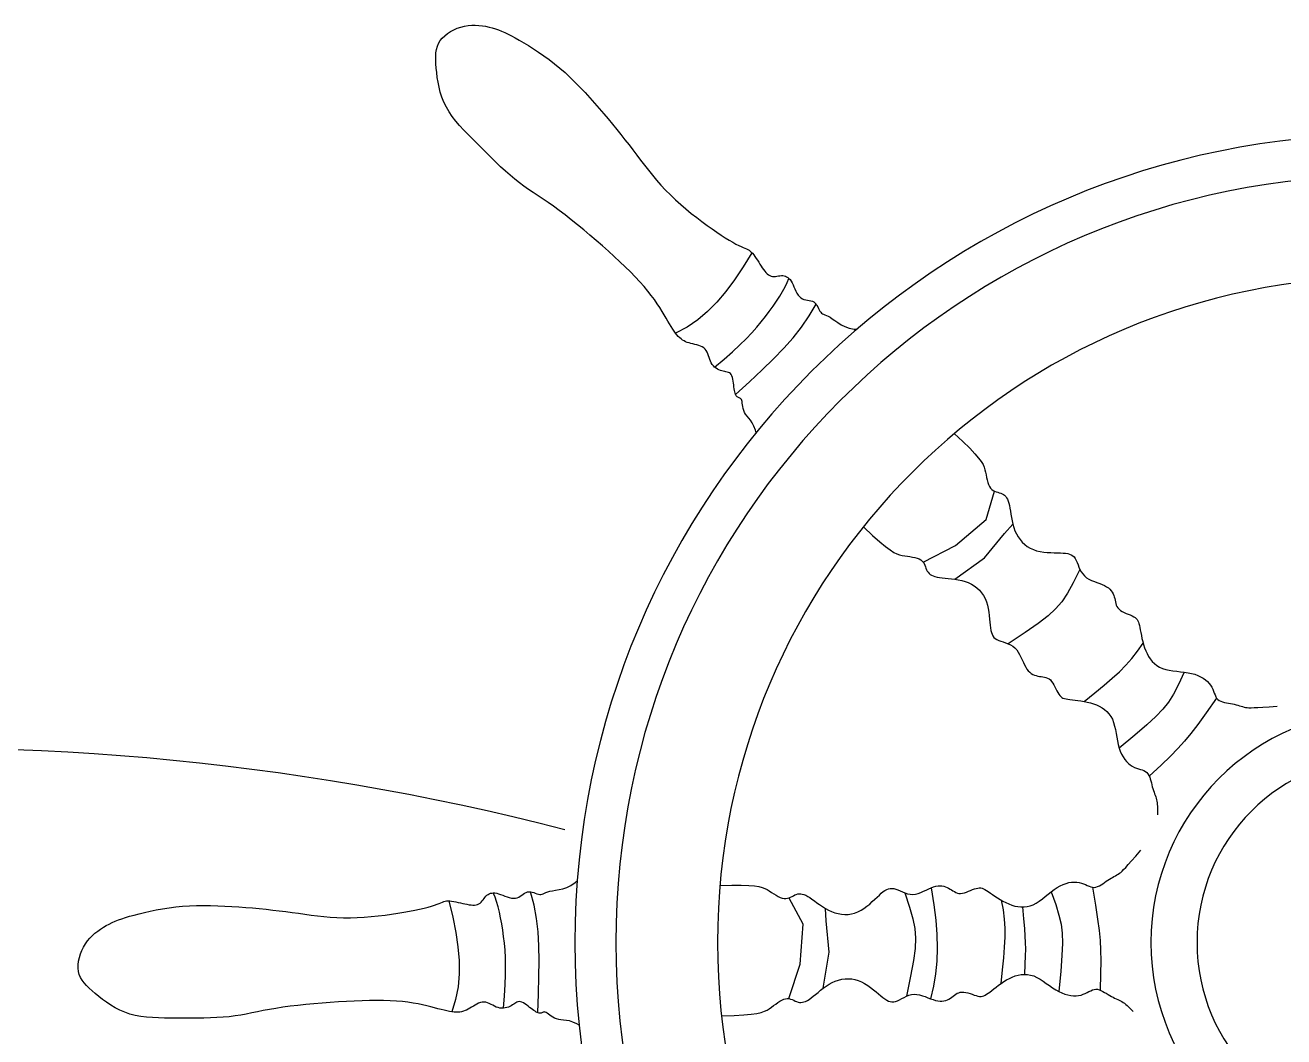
# Model space of a CAD drawing. Header units: millimetres. Extents: x -37 to 8970, y -2 to 4773.
# Drawn here: x 7984.6 to 8099.3, y 431.6 to 523.9 of the extents above; entities that cross this region are included whole.
import ezdxf

# ---------------------------------------------------------------- set-up
doc = ezdxf.new("R2010")
doc.units = ezdxf.units.MM

msp = doc.modelspace()

# ---------------------------------------------------------------- linework, layer by layer
at = {"color": 18, "true_color": 0x000000}
for p, q in [((8023.09, 523.11), (8023.37, 523.29)), ((8023.37, 523.29), (8023.67, 523.45)), ((8023.67, 523.45), (8023.98, 523.59)), ((8023.98, 523.59), (8024.31, 523.7)), ((8024.31, 523.7), (8024.64, 523.78)), ((8024.64, 523.78), (8024.97, 523.83)), ((8024.97, 523.83), (8025.3, 523.86)), ((8025.3, 523.86), (8025.62, 523.87)), ((8025.62, 523.87), (8025.94, 523.85)), ((8025.94, 523.85), (8026.26, 523.82)), ((8026.26, 523.82), (8026.56, 523.77)), ((8026.56, 523.77), (8026.87, 523.7)), ((8026.87, 523.7), (8027.16, 523.63)), ((8027.16, 523.63), (8027.45, 523.54)), ((8027.45, 523.54), (8027.73, 523.44)), ((8027.73, 523.44), (8028.01, 523.33)), ((8028.01, 523.33), (8028.3, 523.21)), ((8028.3, 523.21), (8028.6, 523.06)), ((8022.16, 521.94), (8022.27, 522.21)), ((8022.27, 522.21), (8022.42, 522.46)), ((8022.42, 522.46), (8022.61, 522.69)), ((8022.61, 522.69), (8022.83, 522.91)), ((8022.83, 522.91), (8023.09, 523.11)), ((8028.6, 523.06), (8028.92, 522.9)), ((8028.92, 522.9), (8029.26, 522.71)), ((8029.26, 522.71), (8029.63, 522.5)), ((8029.63, 522.5), (8030.03, 522.27)), ((8030.03, 522.27), (8030.46, 522.01)), ((8022.01, 521.04), (8022.03, 521.36)), ((8022.01, 520.7), (8022.01, 521.04)), ((8022.03, 521.36), (8022.08, 521.66)), ((8022.08, 521.66), (8022.16, 521.94)), ((8030.46, 522.01), (8030.91, 521.72)), ((8030.91, 521.72), (8031.38, 521.41)), ((8031.38, 521.41), (8031.86, 521.08)), ((8031.86, 521.08), (8032.35, 520.73)), ((8022.03, 520.33), (8022.01, 520.7)), ((8022.06, 519.95), (8022.03, 520.33)), ((8022.1, 519.54), (8022.06, 519.95)), ((8032.35, 520.73), (8032.84, 520.35)), ((8032.84, 520.35), (8033.33, 519.95)), ((8033.33, 519.95), (8033.8, 519.54)), ((8022.15, 519.11), (8022.1, 519.54)), ((8022.22, 518.67), (8022.15, 519.11)), ((8022.32, 518.21), (8022.22, 518.67)), ((8033.8, 519.54), (8034.27, 519.1)), ((8034.27, 519.1), (8034.73, 518.65)), ((8034.73, 518.65), (8035.18, 518.19)), ((8022.43, 517.75), (8022.32, 518.21)), ((8022.58, 517.3), (8022.43, 517.75)), ((8035.18, 518.19), (8035.63, 517.72)), ((8035.63, 517.72), (8036.06, 517.24)), ((8022.76, 516.84), (8022.58, 517.3)), ((8022.98, 516.4), (8022.76, 516.84)), ((8023.23, 515.96), (8022.98, 516.4)), ((8036.06, 517.24), (8036.49, 516.76)), ((8036.49, 516.76), (8036.91, 516.28)), ((8023.52, 515.54), (8023.23, 515.96)), ((8023.84, 515.13), (8023.52, 515.54)), ((8036.91, 516.28), (8037.32, 515.8)), ((8037.32, 515.8), (8037.72, 515.32)), ((8037.72, 515.32), (8038.12, 514.85)), ((8024.19, 514.72), (8023.84, 515.13)), ((8024.57, 514.31), (8024.19, 514.72)), ((8024.96, 513.91), (8024.57, 514.31)), ((8038.12, 514.85), (8038.51, 514.37)), ((8038.51, 514.37), (8038.89, 513.9)), ((8025.36, 513.5), (8024.96, 513.91)), ((8025.78, 513.08), (8025.36, 513.5)), ((8026.2, 512.65), (8025.78, 513.08)), ((8038.89, 513.9), (8039.26, 513.43)), ((8039.26, 513.43), (8039.63, 512.96)), ((8039.63, 512.96), (8039.99, 512.49)), ((8026.63, 512.23), (8026.2, 512.65)), ((8027.06, 511.8), (8026.63, 512.23)), ((8027.5, 511.37), (8027.06, 511.8)), ((8039.99, 512.49), (8040.34, 512.02)), ((8040.34, 512.02), (8040.69, 511.56)), ((8027.93, 510.96), (8027.5, 511.37)), ((8028.36, 510.56), (8027.93, 510.96)), ((8040.69, 511.56), (8041.04, 511.1)), ((8041.04, 511.1), (8041.4, 510.64)), ((8041.4, 510.64), (8041.76, 510.19)), ((8028.79, 510.18), (8028.36, 510.56)), ((8029.22, 509.82), (8028.79, 510.18)), ((8029.64, 509.5), (8029.22, 509.82)), ((8030.05, 509.19), (8029.64, 509.5)), ((8041.76, 510.19), (8042.14, 509.73)), ((8042.14, 509.73), (8042.54, 509.28)), ((8030.48, 508.9), (8030.05, 509.19)), ((8030.9, 508.61), (8030.48, 508.9)), ((8031.34, 508.32), (8030.9, 508.61)), ((8031.79, 508.02), (8031.34, 508.32)), ((8042.54, 509.28), (8042.95, 508.84)), ((8042.95, 508.84), (8043.4, 508.39)), ((8043.4, 508.39), (8043.86, 507.96)), ((8032.26, 507.7), (8031.79, 508.02)), ((8032.75, 507.36), (8032.26, 507.7)), ((8033.27, 506.98), (8032.75, 507.36)), ((8043.86, 507.96), (8044.34, 507.53)), ((8044.34, 507.53), (8044.82, 507.12)), ((8033.81, 506.57), (8033.27, 506.98)), ((8034.36, 506.13), (8033.81, 506.57)), ((8034.93, 505.67), (8034.36, 506.13)), ((8044.82, 507.12), (8045.31, 506.71)), ((8045.31, 506.71), (8045.8, 506.33)), ((8045.8, 506.33), (8046.28, 505.96)), ((8035.5, 505.2), (8034.93, 505.67)), ((8036.07, 504.72), (8035.5, 505.2)), ((8046.28, 505.96), (8046.75, 505.62)), ((8046.75, 505.62), (8047.2, 505.3)), ((8047.2, 505.3), (8047.63, 505)), ((8047.63, 505), (8048.03, 504.73)), ((8036.64, 504.23), (8036.07, 504.72)), ((8037.2, 503.74), (8036.64, 504.23)), ((8037.75, 503.26), (8037.2, 503.74)), ((8048.03, 504.73), (8048.41, 504.48)), ((8048.41, 504.48), (8048.77, 504.27)), ((8048.77, 504.27), (8049.09, 504.08)), ((8049.09, 504.08), (8049.38, 503.91)), ((8049.38, 503.91), (8049.64, 503.78)), ((8049.64, 503.78), (8049.85, 503.68)), ((8038.28, 502.77), (8037.75, 503.26)), ((8038.8, 502.3), (8038.28, 502.77)), ((8049.85, 503.68), (8050.04, 503.59)), ((8050.04, 503.59), (8050.2, 503.53)), ((8050.2, 503.53), (8050.34, 503.47)), ((8050.34, 503.47), (8050.46, 503.41)), ((8050.46, 503.41), (8050.57, 503.35)), ((8050.57, 503.35), (8050.68, 503.28)), ((8050.68, 503.28), (8050.78, 503.19)), ((8050.78, 503.19), (8050.89, 503.07)), ((8050.89, 503.07), (8051, 502.94)), ((8051, 502.94), (8051.11, 502.78)), ((8051.11, 502.78), (8051.22, 502.61)), ((8051.22, 502.61), (8051.33, 502.44)), ((8039.29, 501.83), (8038.8, 502.3)), ((8039.76, 501.37), (8039.29, 501.83)), ((8051.33, 502.44), (8051.45, 502.26)), ((8051.45, 502.26), (8051.56, 502.08)), ((8051.56, 502.08), (8051.67, 501.91)), ((8051.67, 501.91), (8051.78, 501.74)), ((8051.78, 501.74), (8051.89, 501.59)), ((8051.89, 501.59), (8052, 501.44)), ((8052, 501.44), (8052.11, 501.32)), ((8040.2, 500.92), (8039.76, 501.37)), ((8040.62, 500.48), (8040.2, 500.92)), ((8041, 500.05), (8040.62, 500.48)), ((8052.11, 501.32), (8052.22, 501.21)), ((8052.22, 501.21), (8052.34, 501.12)), ((8052.34, 501.12), (8052.46, 501.05)), ((8052.46, 501.05), (8052.58, 501)), ((8052.58, 501), (8052.71, 500.97)), ((8052.71, 500.97), (8052.84, 500.96)), ((8052.84, 500.96), (8052.98, 500.97)), ((8052.98, 500.97), (8053.11, 500.99)), ((8053.11, 500.99), (8053.25, 501.01)), ((8053.25, 501.01), (8053.39, 501.02)), ((8053.39, 501.02), (8053.52, 501.04)), ((8053.52, 501.04), (8053.65, 501.04)), ((8053.65, 501.04), (8053.77, 501.02)), ((8053.77, 501.02), (8053.89, 500.99)), ((8053.89, 500.99), (8054, 500.94)), ((8054, 500.94), (8054.11, 500.87)), ((8054.11, 500.87), (8054.21, 500.78)), ((8054.21, 500.78), (8054.31, 500.67)), ((8054.31, 500.67), (8054.41, 500.54)), ((8054.41, 500.54), (8054.5, 500.38)), ((8054.5, 500.38), (8054.59, 500.21)), ((8041.34, 499.63), (8041, 500.05)), ((8041.66, 499.23), (8041.34, 499.63)), ((8041.94, 498.85), (8041.66, 499.23)), ((8054.59, 500.21), (8054.67, 500.02)), ((8054.67, 500.02), (8054.76, 499.83)), ((8054.76, 499.83), (8054.85, 499.63)), ((8054.85, 499.63), (8054.94, 499.45)), ((8054.94, 499.45), (8055.05, 499.27)), ((8055.05, 499.27), (8055.16, 499.12)), ((8055.16, 499.12), (8055.29, 499)), ((8042.2, 498.47), (8041.94, 498.85)), ((8042.43, 498.12), (8042.2, 498.47)), ((8042.64, 497.78), (8042.43, 498.12)), ((8055.29, 499), (8055.43, 498.92)), ((8055.43, 498.92), (8055.58, 498.86)), ((8055.58, 498.86), (8055.74, 498.82)), ((8055.74, 498.82), (8055.9, 498.8)), ((8055.9, 498.8), (8056.05, 498.77)), ((8056.05, 498.77), (8056.21, 498.75)), ((8056.21, 498.75), (8056.35, 498.71)), ((8056.35, 498.71), (8056.47, 498.65)), ((8056.47, 498.65), (8056.58, 498.56)), ((8056.58, 498.56), (8056.68, 498.45)), ((8056.68, 498.45), (8056.76, 498.32)), ((8056.76, 498.32), (8056.84, 498.19)), ((8056.84, 498.19), (8056.9, 498.05)), ((8056.9, 498.05), (8056.97, 497.92)), ((8042.84, 497.46), (8042.64, 497.78)), ((8043.01, 497.17), (8042.84, 497.46)), ((8043.18, 496.89), (8043.01, 497.17)), ((8043.33, 496.63), (8043.18, 496.89)), ((8056.97, 497.92), (8057.04, 497.8)), ((8057.04, 497.8), (8057.11, 497.7)), ((8057.11, 497.7), (8057.19, 497.62)), ((8057.19, 497.62), (8057.27, 497.56)), ((8057.27, 497.56), (8057.37, 497.51)), ((8057.37, 497.51), (8057.49, 497.46)), ((8057.49, 497.46), (8057.63, 497.41)), ((8057.63, 497.41), (8057.78, 497.33)), ((8057.78, 497.33), (8057.96, 497.24)), ((8057.96, 497.24), (8058.16, 497.11)), ((8058.16, 497.11), (8058.4, 496.94)), ((8058.4, 496.94), (8058.66, 496.75)), ((8043.47, 496.39), (8043.33, 496.63)), ((8043.61, 496.17), (8043.47, 496.39)), ((8043.74, 495.97), (8043.61, 496.17)), ((8043.87, 495.79), (8043.74, 495.97)), ((8043.99, 495.63), (8043.87, 495.79)), ((8058.66, 496.75), (8058.97, 496.56)), ((8058.97, 496.56), (8059.31, 496.39)), ((8059.31, 496.39), (8059.7, 496.25)), ((8059.7, 496.25), (8060.14, 496.17)), ((8060.14, 496.17), (8060.43, 496.16)), ((8044.12, 495.49), (8043.99, 495.63)), ((8044.25, 495.36), (8044.12, 495.49)), ((8044.38, 495.26), (8044.25, 495.36)), ((8044.51, 495.16), (8044.38, 495.26)), ((8044.65, 495.08), (8044.51, 495.16)), ((8044.79, 495.01), (8044.65, 495.08)), ((8044.94, 494.95), (8044.79, 495.01)), ((8045.1, 494.9), (8044.94, 494.95)), ((8045.27, 494.86), (8045.1, 494.9)), ((8045.44, 494.81), (8045.27, 494.86)), ((8045.62, 494.77), (8045.44, 494.81)), ((8045.8, 494.72), (8045.62, 494.77)), ((8045.98, 494.67), (8045.8, 494.72)), ((8046.15, 494.61), (8045.98, 494.67)), ((8046.31, 494.54), (8046.15, 494.61)), ((8046.45, 494.45), (8046.31, 494.54)), ((8046.57, 494.34), (8046.45, 494.45)), ((8046.67, 494.21), (8046.57, 494.34)), ((8046.75, 494.07), (8046.67, 494.21)), ((8046.82, 493.91), (8046.75, 494.07)), ((8046.88, 493.74), (8046.82, 493.91)), ((8046.93, 493.57), (8046.88, 493.74)), ((8046.99, 493.4), (8046.93, 493.57)), ((8047.05, 493.23), (8046.99, 493.4)), ((8047.12, 493.08), (8047.05, 493.23)), ((8047.21, 492.94), (8047.12, 493.08)), ((8047.32, 492.81), (8047.21, 492.94)), ((8047.43, 492.7), (8047.32, 492.81)), ((8047.56, 492.6), (8047.43, 492.7)), ((8047.69, 492.52), (8047.56, 492.6)), ((8047.82, 492.45), (8047.69, 492.52)), ((8047.96, 492.39), (8047.82, 492.45)), ((8048.09, 492.35), (8047.96, 492.39)), ((8048.22, 492.32), (8048.09, 492.35)), ((8048.35, 492.29), (8048.22, 492.32)), ((8048.47, 492.27), (8048.35, 492.29)), ((8048.58, 492.25), (8048.47, 492.27)), ((8048.69, 492.21), (8048.58, 492.25)), ((8048.79, 492.17), (8048.69, 492.21)), ((8048.87, 492.1), (8048.79, 492.17)), ((8048.94, 492.01), (8048.87, 492.1)), ((8049, 491.89), (8048.94, 492.01)), ((8049.05, 491.75), (8049, 491.89)), ((8049.09, 491.59), (8049.05, 491.75)), ((8049.13, 491.42), (8049.09, 491.59)), ((8049.15, 491.24), (8049.13, 491.42)), ((8049.18, 491.07), (8049.15, 491.24)), ((8049.2, 490.89), (8049.18, 491.07)), ((8049.22, 490.73), (8049.2, 490.89)), ((8049.24, 490.58), (8049.22, 490.73)), ((8049.27, 490.45), (8049.24, 490.58)), ((8049.3, 490.33), (8049.27, 490.45)), ((8049.33, 490.23), (8049.3, 490.33)), ((8049.36, 490.15), (8049.33, 490.23)), ((8049.4, 490.08), (8049.36, 490.15)), ((8049.45, 490.02), (8049.4, 490.08)), ((8049.5, 489.98), (8049.45, 490.02)), ((8049.55, 489.95), (8049.5, 489.98)), ((8049.61, 489.92), (8049.55, 489.95)), ((8049.67, 489.9), (8049.61, 489.92)), ((8049.73, 489.88), (8049.67, 489.9)), ((8049.78, 489.85), (8049.73, 489.88)), ((8049.83, 489.81), (8049.78, 489.85)), ((8049.88, 489.75), (8049.83, 489.81)), ((8049.91, 489.66), (8049.88, 489.75)), ((8049.94, 489.55), (8049.91, 489.66)), ((8049.96, 489.42), (8049.94, 489.55)), ((8049.98, 489.27), (8049.96, 489.42)), ((8050, 489.1), (8049.98, 489.27)), ((8050.03, 488.93), (8050, 489.1)), ((8050.09, 488.75), (8050.03, 488.93)), ((8050.16, 488.57), (8050.09, 488.75)), ((8050.26, 488.4), (8050.16, 488.57)), ((8050.39, 488.23), (8050.26, 488.4)), ((8050.54, 488.05), (8050.39, 488.23)), ((8050.7, 487.86), (8050.54, 488.05)), ((8050.87, 487.62), (8050.7, 487.86)), ((8051.02, 487.32), (8050.87, 487.62)), ((8051.16, 486.95), (8051.02, 487.32)), ((8051.22, 486.71), (8051.16, 486.95)), ((8072.19, 478.79), (8072.95, 481.38)), ((8069.4, 476.42), (8072.19, 478.79)), ((8072.05, 475.31), (8073.86, 477.54)), ((8073.86, 477.54), (8074.62, 478.38)), ((8066.45, 474.91), (8069.4, 476.42)), ((8069.34, 473.37), (8072.05, 475.31)), ((8033.6, 445.15), (8033.97, 445.27)), ((8033.97, 445.27), (8034.34, 445.45)), ((8034.34, 445.45), (8034.71, 445.7)), ((8034.71, 445.7), (8034.92, 445.9)), ((8022.87, 444.01), (8022.99, 444.03)), ((8022.99, 444.03), (8023.13, 444.04)), ((8023.13, 444.04), (8023.29, 444.04)), ((8023.29, 444.04), (8023.46, 444.01)), ((8026.25, 444.03), (8026.34, 444.13)), ((8026.34, 444.13), (8026.42, 444.25)), ((8026.42, 444.25), (8026.5, 444.35)), ((8026.5, 444.35), (8026.59, 444.46)), ((8026.59, 444.46), (8026.68, 444.55)), ((8026.68, 444.55), (8026.78, 444.62)), ((8026.78, 444.62), (8026.89, 444.68)), ((8026.89, 444.68), (8027, 444.73)), ((8027, 444.73), (8027.13, 444.75)), ((8027.13, 444.75), (8027.26, 444.76)), ((8027.26, 444.76), (8027.41, 444.76)), ((8027.41, 444.76), (8027.57, 444.73)), ((8027.57, 444.73), (8027.74, 444.69)), ((8027.74, 444.69), (8027.93, 444.63)), ((8027.93, 444.63), (8028.12, 444.56)), ((8028.12, 444.56), (8028.32, 444.48)), ((8028.32, 444.48), (8028.52, 444.41)), ((8028.52, 444.41), (8028.72, 444.34)), ((8028.72, 444.34), (8028.92, 444.29)), ((8028.92, 444.29), (8029.1, 444.27)), ((8029.1, 444.27), (8029.28, 444.27)), ((8029.28, 444.27), (8029.44, 444.31)), ((8029.44, 444.31), (8029.59, 444.37)), ((8029.59, 444.37), (8029.72, 444.46)), ((8029.72, 444.46), (8029.86, 444.55)), ((8029.86, 444.55), (8029.98, 444.65)), ((8029.98, 444.65), (8030.11, 444.74)), ((8030.11, 444.74), (8030.24, 444.81)), ((8030.24, 444.81), (8030.37, 444.86)), ((8030.37, 444.86), (8030.51, 444.87)), ((8030.51, 444.87), (8030.65, 444.86)), ((8030.65, 444.86), (8030.8, 444.83)), ((8030.8, 444.83), (8030.95, 444.79)), ((8030.95, 444.79), (8031.09, 444.74)), ((8031.09, 444.74), (8031.23, 444.69)), ((8031.23, 444.69), (8031.37, 444.65)), ((8031.37, 444.65), (8031.49, 444.63)), ((8031.49, 444.63), (8031.6, 444.63)), ((8031.6, 444.63), (8031.7, 444.65)), ((8031.7, 444.65), (8031.81, 444.69)), ((8031.81, 444.69), (8031.93, 444.74)), ((8031.93, 444.74), (8032.06, 444.79)), ((8032.06, 444.79), (8032.22, 444.85)), ((8032.22, 444.85), (8032.42, 444.91)), ((8032.42, 444.91), (8032.65, 444.96)), ((8032.65, 444.96), (8032.94, 445.01)), ((8032.94, 445.01), (8033.26, 445.07)), ((8033.26, 445.07), (8033.6, 445.15)), ((8055.52, 441.93), (8054.22, 444.29)), ((7994.97, 442.86), (7995.46, 442.98)), ((7995.46, 442.98), (7995.98, 443.1)), ((7995.98, 443.1), (7996.53, 443.21)), ((7996.53, 443.21), (7997.1, 443.32)), ((7997.1, 443.32), (7997.7, 443.41)), ((7997.7, 443.41), (7998.31, 443.49)), ((7998.31, 443.49), (7998.94, 443.56)), ((7998.94, 443.56), (7999.57, 443.6)), ((7999.57, 443.6), (8000.21, 443.62)), ((8000.21, 443.62), (8000.85, 443.63)), ((8000.85, 443.63), (8001.49, 443.62)), ((8001.49, 443.62), (8002.14, 443.6)), ((8002.14, 443.6), (8002.78, 443.57)), ((8002.78, 443.57), (8003.43, 443.53)), ((8003.43, 443.53), (8004.06, 443.49)), ((8004.06, 443.49), (8004.69, 443.44)), ((8004.69, 443.44), (8005.32, 443.39)), ((8005.32, 443.39), (8005.93, 443.33)), ((8005.93, 443.33), (8006.55, 443.27)), ((8006.55, 443.27), (8007.15, 443.2)), ((8007.15, 443.2), (8007.75, 443.14)), ((8007.75, 443.14), (8008.34, 443.06)), ((8008.34, 443.06), (8008.92, 442.99)), ((8008.92, 442.99), (8009.5, 442.91)), ((8009.5, 442.91), (8010.08, 442.83)), ((8017.99, 442.82), (8018.56, 442.91)), ((8018.56, 442.91), (8019.11, 443)), ((8019.11, 443), (8019.62, 443.09)), ((8019.62, 443.09), (8020.1, 443.19)), ((8020.1, 443.19), (8020.54, 443.29)), ((8020.54, 443.29), (8020.95, 443.38)), ((8020.95, 443.38), (8021.31, 443.47)), ((8021.31, 443.47), (8021.63, 443.56)), ((8021.63, 443.56), (8021.9, 443.65)), ((8021.9, 443.65), (8022.13, 443.73)), ((8022.13, 443.73), (8022.32, 443.81)), ((8022.32, 443.81), (8022.48, 443.87)), ((8022.48, 443.87), (8022.62, 443.93)), ((8022.62, 443.93), (8022.75, 443.98)), ((8022.75, 443.98), (8022.87, 444.01)), ((8023.46, 444.01), (8023.65, 443.98)), ((8023.65, 443.98), (8023.85, 443.95)), ((8023.85, 443.95), (8024.05, 443.9)), ((8024.05, 443.9), (8024.26, 443.85)), ((8024.26, 443.85), (8024.47, 443.81)), ((8024.47, 443.81), (8024.67, 443.76)), ((8024.67, 443.76), (8024.86, 443.73)), ((8024.86, 443.73), (8025.05, 443.69)), ((8025.05, 443.69), (8025.23, 443.67)), ((8025.23, 443.67), (8025.4, 443.66)), ((8025.4, 443.66), (8025.55, 443.66)), ((8025.55, 443.66), (8025.7, 443.68)), ((8025.7, 443.68), (8025.83, 443.71)), ((8025.83, 443.71), (8025.95, 443.76)), ((8025.95, 443.76), (8026.06, 443.84)), ((8026.06, 443.84), (8026.16, 443.93)), ((8026.16, 443.93), (8026.25, 444.03)), ((8057.59, 442.22), (8057.53, 443.35)), ((7991.72, 441.64), (7991.98, 441.79)), ((7991.98, 441.79), (7992.24, 441.93)), ((7992.24, 441.93), (7992.51, 442.06)), ((7992.51, 442.06), (7992.79, 442.18)), ((7992.79, 442.18), (7993.08, 442.3)), ((7993.08, 442.3), (7993.4, 442.41)), ((7993.4, 442.41), (7993.74, 442.52)), ((7993.74, 442.52), (7994.11, 442.63)), ((7994.11, 442.63), (7994.52, 442.74)), ((7994.52, 442.74), (7994.97, 442.86)), ((8010.08, 442.83), (8010.65, 442.75)), ((8010.65, 442.75), (8011.23, 442.68)), ((8011.23, 442.68), (8011.81, 442.61)), ((8011.81, 442.61), (8012.39, 442.56)), ((8012.39, 442.56), (8012.99, 442.52)), ((8012.99, 442.52), (8013.6, 442.5)), ((8013.6, 442.5), (8014.23, 442.5)), ((8014.23, 442.5), (8014.86, 442.52)), ((8014.86, 442.52), (8015.5, 442.56)), ((8015.5, 442.56), (8016.14, 442.61)), ((8016.14, 442.61), (8016.77, 442.67)), ((8016.77, 442.67), (8017.39, 442.74)), ((8017.39, 442.74), (8017.99, 442.82)), ((8055.23, 438.28), (8055.52, 441.93)), ((8057.89, 439.37), (8057.59, 442.22)), ((7990.28, 440.39), (7990.49, 440.64)), ((7990.49, 440.64), (7990.72, 440.87)), ((7990.72, 440.87), (7990.95, 441.09)), ((7990.95, 441.09), (7991.2, 441.29)), ((7991.2, 441.29), (7991.46, 441.47)), ((7991.46, 441.47), (7991.72, 441.64)), ((7989.63, 439.2), (7989.76, 439.52)), ((7989.76, 439.52), (7989.91, 439.82)), ((7989.91, 439.82), (7990.09, 440.12)), ((7990.09, 440.12), (7990.28, 440.39)), ((7989.42, 438.22), (7989.46, 438.55)), ((7989.46, 438.55), (7989.53, 438.87)), ((7989.53, 438.87), (7989.63, 439.2)), ((8057.34, 436.08), (8057.89, 439.37)), ((7989.42, 437.91), (7989.42, 438.22)), ((7989.45, 437.61), (7989.42, 437.91)), ((7989.52, 437.33), (7989.45, 437.61)), ((7989.63, 437.06), (7989.52, 437.33)), ((8054.21, 435.13), (8055.23, 438.28)), ((7989.78, 436.81), (7989.63, 437.06)), ((7989.96, 436.56), (7989.78, 436.81)), ((7990.17, 436.32), (7989.96, 436.56)), ((7990.41, 436.08), (7990.17, 436.32)), ((7990.68, 435.83), (7990.41, 436.08)), ((7990.97, 435.58), (7990.68, 435.83)), ((7991.29, 435.32), (7990.97, 435.58)), ((7991.63, 435.05), (7991.29, 435.32)), ((7991.99, 434.79), (7991.63, 435.05)), ((8013.87, 434.88), (8013.14, 434.83)), ((8014.59, 434.91), (8013.87, 434.88)), ((8015.29, 434.94), (8014.59, 434.91)), ((8015.97, 434.96), (8015.29, 434.94)), ((8016.63, 434.96), (8015.97, 434.96)), ((8017.26, 434.96), (8016.63, 434.96)), ((8017.86, 434.94), (8017.26, 434.96)), ((8018.43, 434.9), (8017.86, 434.94)), ((8018.97, 434.85), (8018.43, 434.9)), ((7992.38, 434.54), (7991.99, 434.79)), ((7992.79, 434.3), (7992.38, 434.54)), ((7993.22, 434.08), (7992.79, 434.3)), ((7993.66, 433.88), (7993.22, 434.08)), ((7994.13, 433.72), (7993.66, 433.88)), ((7994.62, 433.6), (7994.13, 433.72)), ((8004.74, 433.72), (8004.23, 433.63)), ((8005.24, 433.82), (8004.74, 433.72)), ((8005.76, 433.93), (8005.24, 433.82)), ((8006.29, 434.03), (8005.76, 433.93)), ((8006.85, 434.14), (8006.29, 434.03)), ((8007.44, 434.24), (8006.85, 434.14)), ((8008.07, 434.34), (8007.44, 434.24)), ((8008.74, 434.43), (8008.07, 434.34)), ((8009.44, 434.51), (8008.74, 434.43)), ((8010.16, 434.59), (8009.44, 434.51)), ((8010.9, 434.66), (8010.16, 434.59)), ((8011.65, 434.72), (8010.9, 434.66)), ((8012.4, 434.78), (8011.65, 434.72)), ((8013.14, 434.83), (8012.4, 434.78)), ((8019.48, 434.79), (8018.97, 434.85)), ((8019.95, 434.72), (8019.48, 434.79)), ((8020.4, 434.64), (8019.95, 434.72)), ((8020.81, 434.55), (8020.4, 434.64)), ((8021.2, 434.46), (8020.81, 434.55)), ((8021.56, 434.38), (8021.2, 434.46)), ((8021.9, 434.29), (8021.56, 434.38)), ((8022.21, 434.21), (8021.9, 434.29)), ((8022.5, 434.14), (8022.21, 434.21)), ((8022.77, 434.07), (8022.5, 434.14)), ((8023.02, 434.01), (8022.77, 434.07)), ((8023.26, 433.96), (8023.02, 434.01)), ((8023.48, 433.92), (8023.26, 433.96)), ((8023.68, 433.9), (8023.48, 433.92)), ((8023.87, 433.89), (8023.68, 433.9)), ((8024.05, 433.89), (8023.87, 433.89)), ((8024.21, 433.9), (8024.05, 433.89)), ((8024.37, 433.93), (8024.21, 433.9)), ((8024.53, 433.97), (8024.37, 433.93)), ((8024.68, 434.03), (8024.53, 433.97)), ((8024.83, 434.09), (8024.68, 434.03)), ((8024.97, 434.17), (8024.83, 434.09)), ((8025.12, 434.25), (8024.97, 434.17)), ((8025.28, 434.34), (8025.12, 434.25)), ((8025.44, 434.44), (8025.28, 434.34)), ((8025.6, 434.54), (8025.44, 434.44)), ((8025.76, 434.62), (8025.6, 434.54)), ((8025.92, 434.7), (8025.76, 434.62)), ((8026.08, 434.76), (8025.92, 434.7)), ((8026.25, 434.8), (8026.08, 434.76)), ((8026.41, 434.81), (8026.25, 434.8)), ((8026.57, 434.79), (8026.41, 434.81)), ((8026.73, 434.74), (8026.57, 434.79)), ((8026.89, 434.68), (8026.73, 434.74)), ((8027.05, 434.6), (8026.89, 434.68)), ((8027.21, 434.52), (8027.05, 434.6)), ((8027.37, 434.44), (8027.21, 434.52)), ((8027.53, 434.36), (8027.37, 434.44)), ((8027.7, 434.31), (8027.53, 434.36)), ((8027.86, 434.27), (8027.7, 434.31)), ((8028.02, 434.26), (8027.86, 434.27)), ((8028.18, 434.26), (8028.02, 434.26)), ((8028.34, 434.28), (8028.18, 434.26)), ((8028.49, 434.31), (8028.34, 434.28)), ((8028.63, 434.36), (8028.49, 434.31)), ((8028.77, 434.41), (8028.63, 434.36)), ((8028.9, 434.48), (8028.77, 434.41)), ((8029.01, 434.55), (8028.9, 434.48)), ((8029.12, 434.62), (8029.01, 434.55)), ((8029.22, 434.69), (8029.12, 434.62)), ((8029.32, 434.75), (8029.22, 434.69)), ((8029.41, 434.8), (8029.32, 434.75)), ((8029.51, 434.84), (8029.41, 434.8)), ((8029.62, 434.85), (8029.51, 434.84)), ((8029.74, 434.84), (8029.62, 434.85)), ((8029.86, 434.8), (8029.74, 434.84)), ((8030, 434.73), (8029.86, 434.8)), ((8030.14, 434.65), (8030, 434.73)), ((8030.28, 434.55), (8030.14, 434.65)), ((8030.43, 434.44), (8030.28, 434.55)), ((8030.57, 434.33), (8030.43, 434.44)), ((8030.71, 434.23), (8030.57, 434.33)), ((8030.84, 434.13), (8030.71, 434.23)), ((8030.96, 434.04), (8030.84, 434.13)), ((8031.07, 433.97), (8030.96, 434.04)), ((8031.17, 433.9), (8031.07, 433.97)), ((8031.26, 433.86), (8031.17, 433.9)), ((8031.35, 433.82), (8031.26, 433.86)), ((8031.43, 433.8), (8031.35, 433.82)), ((8031.5, 433.79), (8031.43, 433.8)), ((8031.56, 433.79), (8031.5, 433.79)), ((8031.63, 433.81), (8031.56, 433.79)), ((8031.68, 433.83), (8031.63, 433.81)), ((8031.74, 433.86), (8031.68, 433.83)), ((8031.8, 433.89), (8031.74, 433.86)), ((8031.86, 433.9), (8031.8, 433.89)), ((8031.92, 433.91), (8031.86, 433.9)), ((8032, 433.9), (8031.92, 433.91)), ((8032.08, 433.86), (8032, 433.9)), ((8032.18, 433.8), (8032.08, 433.86)), ((8032.28, 433.72), (8032.18, 433.8)), ((8032.4, 433.63), (8032.28, 433.72)), ((7995.12, 433.5), (7994.62, 433.6)), ((7995.64, 433.44), (7995.12, 433.5)), ((7996.18, 433.4), (7995.64, 433.44)), ((7996.73, 433.37), (7996.18, 433.4)), ((7997.29, 433.36), (7996.73, 433.37)), ((7997.87, 433.36), (7997.29, 433.36)), ((7998.46, 433.36), (7997.87, 433.36)), ((7999.06, 433.36), (7998.46, 433.36)), ((7999.67, 433.36), (7999.06, 433.36)), ((8000.28, 433.36), (7999.67, 433.36)), ((8000.88, 433.36), (8000.28, 433.36)), ((8001.48, 433.38), (8000.88, 433.36)), ((8002.07, 433.4), (8001.48, 433.38)), ((8002.64, 433.43), (8002.07, 433.4)), ((8003.19, 433.48), (8002.64, 433.43)), ((8003.72, 433.55), (8003.19, 433.48)), ((8004.23, 433.63), (8003.72, 433.55)), ((8032.54, 433.53), (8032.4, 433.63)), ((8032.69, 433.43), (8032.54, 433.53)), ((8032.85, 433.34), (8032.69, 433.43)), ((8033.03, 433.27), (8032.85, 433.34)), ((8033.22, 433.21), (8033.03, 433.27)), ((8033.43, 433.19), (8033.22, 433.21)), ((8033.66, 433.17), (8033.43, 433.19)), ((8033.92, 433.14), (8033.66, 433.17)), ((8034.2, 433.09), (8033.92, 433.14)), ((8034.52, 432.99), (8034.2, 433.09)), ((8034.88, 432.83), (8034.52, 432.99)), ((8035.09, 432.7), (8034.88, 432.83))]:
    msp.add_line(p, q, dxfattribs=at)
for points in [[(8050.83, 503.13), (8050.03, 501.83), (8049.25, 500.65), (8048.45, 499.58), (8047.64, 498.62), (8046.79, 497.76), (8045.89, 497.01), (8044.92, 496.35), (8043.87, 495.79)], [(8047.43, 492.7), (8048.31, 493.43), (8049.07, 494.1), (8049.73, 494.72), (8050.31, 495.29), (8050.82, 495.82), (8051.27, 496.33), (8051.68, 496.82), (8052.06, 497.3), (8052.42, 497.78), (8052.76, 498.25), (8053.08, 498.71), (8053.37, 499.16), (8053.63, 499.59), (8053.86, 500.01), (8054.06, 500.41), (8054.21, 500.78)], [(8049.35, 490.19), (8050.61, 491.36), (8051.76, 492.44), (8052.8, 493.45), (8053.74, 494.42), (8054.58, 495.38), (8055.35, 496.35), (8056.05, 497.37), (8056.68, 498.45)], [(8069.28, 486.65), (8070.07, 485.91), (8070.69, 485.3), (8071.16, 484.8), (8071.5, 484.41), (8071.74, 484.08), (8071.9, 483.81), (8072, 483.57), (8072.07, 483.34), (8072.13, 483.11), (8072.18, 482.87), (8072.23, 482.64), (8072.29, 482.41), (8072.35, 482.19), (8072.41, 482), (8072.49, 481.82), (8072.59, 481.67), (8072.7, 481.55), (8072.82, 481.46), (8072.96, 481.39), (8073.1, 481.34), (8073.24, 481.29), (8073.38, 481.25), (8073.52, 481.21), (8073.65, 481.16), (8073.77, 481.09), (8073.87, 481.01), (8073.97, 480.91), (8074.05, 480.79), (8074.13, 480.65), (8074.2, 480.49), (8074.25, 480.3), (8074.31, 480.08), (8074.35, 479.84), (8074.4, 479.57), (8074.44, 479.29), (8074.49, 478.99), (8074.55, 478.69), (8074.62, 478.38), (8074.71, 478.07), (8074.81, 477.78), (8074.95, 477.49), (8075.1, 477.22), (8075.28, 476.97), (8075.48, 476.74), (8075.7, 476.53), (8075.94, 476.35), (8076.21, 476.19), (8076.49, 476.06), (8076.79, 475.96), (8077.11, 475.89), (8077.43, 475.84), (8077.76, 475.81), (8078.08, 475.79), (8078.39, 475.78), (8078.68, 475.77), (8078.96, 475.76), (8079.2, 475.75), (8079.42, 475.73), (8079.62, 475.7), (8079.79, 475.65), (8079.94, 475.58), (8080.08, 475.5), (8080.2, 475.39), (8080.3, 475.25), (8080.39, 475.08), (8080.48, 474.89), (8080.56, 474.68), (8080.65, 474.47), (8080.74, 474.25), (8080.86, 474.04), (8080.99, 473.84), (8081.15, 473.66), (8081.34, 473.5), (8081.56, 473.37), (8081.8, 473.25), (8082.05, 473.15), (8082.29, 473.06), (8082.54, 472.97), (8082.77, 472.88), (8082.98, 472.78), (8083.17, 472.68), (8083.33, 472.57), (8083.47, 472.44), (8083.58, 472.31), (8083.68, 472.18), (8083.76, 472.04), (8083.82, 471.89), (8083.87, 471.74), (8083.91, 471.59), (8083.94, 471.44), (8083.97, 471.29), (8084.01, 471.14), (8084.05, 471), (8084.11, 470.86), (8084.19, 470.74), (8084.3, 470.62), (8084.43, 470.51), (8084.59, 470.42), (8084.77, 470.33), (8084.95, 470.25), (8085.14, 470.17), (8085.32, 470.1), (8085.49, 470.02), (8085.64, 469.94), (8085.76, 469.87), (8085.86, 469.78), (8085.95, 469.68), (8086.02, 469.58), (8086.07, 469.45), (8086.12, 469.31), (8086.16, 469.14), (8086.2, 468.95), (8086.24, 468.74), (8086.29, 468.5), (8086.34, 468.24), (8086.39, 467.97), (8086.46, 467.69), (8086.54, 467.4), (8086.63, 467.12), (8086.73, 466.84), (8086.85, 466.58), (8086.99, 466.32), (8087.14, 466.09), (8087.32, 465.87), (8087.52, 465.67), (8087.74, 465.49), (8087.98, 465.34), (8088.26, 465.22), (8088.56, 465.13), (8088.88, 465.06), (8089.21, 465.01), (8089.56, 464.97), (8089.91, 464.93), (8090.25, 464.89), (8090.59, 464.84), (8090.91, 464.78), (8091.21, 464.7), (8091.49, 464.59), (8091.74, 464.47), (8091.97, 464.34), (8092.18, 464.19), (8092.36, 464.03), (8092.52, 463.86), (8092.65, 463.69), (8092.75, 463.51), (8092.84, 463.33), (8092.91, 463.15), (8092.98, 462.97), (8093.05, 462.81), (8093.12, 462.65), (8093.2, 462.52), (8093.3, 462.4), (8093.43, 462.31), (8093.57, 462.23), (8093.73, 462.17), (8093.91, 462.13), (8094.09, 462.09), (8094.28, 462.06), (8094.46, 462.03), (8094.64, 461.99), (8094.81, 461.96), (8094.97, 461.91), (8095.13, 461.87), (8095.28, 461.83), (8095.42, 461.78), (8095.56, 461.75), (8095.7, 461.71), (8095.84, 461.68), (8095.98, 461.66), (8096.14, 461.65), (8096.35, 461.65), (8096.61, 461.66), (8096.96, 461.67), (8097.41, 461.7), (8097.99, 461.74), (8098.71, 461.79)], [(8061.04, 478.1), (8061.84, 477.35), (8062.49, 476.77), (8063.01, 476.34), (8063.43, 476.03), (8063.77, 475.81), (8064.05, 475.67), (8064.3, 475.59), (8064.53, 475.53), (8064.77, 475.49), (8065.01, 475.45), (8065.24, 475.42), (8065.47, 475.38), (8065.69, 475.33), (8065.9, 475.28), (8066.08, 475.21), (8066.23, 475.13), (8066.36, 475.02), (8066.45, 474.91), (8066.53, 474.78), (8066.6, 474.64), (8066.65, 474.5), (8066.7, 474.36), (8066.75, 474.23), (8066.81, 474.1), (8066.89, 473.99), (8066.98, 473.89), (8067.08, 473.8), (8067.21, 473.72), (8067.35, 473.66), (8067.52, 473.6), (8067.71, 473.55), (8067.93, 473.52), (8068.18, 473.49), (8068.44, 473.46), (8068.73, 473.44), (8069.03, 473.41), (8069.34, 473.37), (8069.65, 473.32), (8069.96, 473.25), (8070.27, 473.16), (8070.56, 473.05), (8070.84, 472.91), (8071.1, 472.75), (8071.35, 472.57), (8071.57, 472.36), (8071.77, 472.13), (8071.94, 471.88), (8072.09, 471.61), (8072.21, 471.31), (8072.3, 471), (8072.37, 470.68), (8072.43, 470.36), (8072.47, 470.04), (8072.5, 469.73), (8072.53, 469.44), (8072.55, 469.17), (8072.58, 468.92), (8072.62, 468.7), (8072.66, 468.51), (8072.72, 468.34), (8072.79, 468.19), (8072.89, 468.06), (8073.01, 467.95), (8073.15, 467.86), (8073.33, 467.78), (8073.52, 467.71), (8073.73, 467.64), (8073.96, 467.57), (8074.18, 467.48), (8074.4, 467.38), (8074.61, 467.26), (8074.8, 467.11), (8074.97, 466.93), (8075.11, 466.72), (8075.24, 466.5), (8075.36, 466.26), (8075.47, 466.01), (8075.58, 465.78), (8075.68, 465.55), (8075.79, 465.35), (8075.91, 465.17), (8076.03, 465.01), (8076.16, 464.89), (8076.3, 464.78), (8076.44, 464.69), (8076.59, 464.62), (8076.74, 464.57), (8076.89, 464.53), (8077.04, 464.5), (8077.2, 464.48), (8077.35, 464.46), (8077.5, 464.43), (8077.64, 464.4), (8077.78, 464.35), (8077.92, 464.28), (8078.04, 464.18), (8078.15, 464.05), (8078.26, 463.9), (8078.36, 463.73), (8078.45, 463.55), (8078.54, 463.37), (8078.63, 463.2), (8078.72, 463.03), (8078.8, 462.89), (8078.89, 462.77), (8078.98, 462.67), (8079.08, 462.59), (8079.19, 462.53), (8079.32, 462.49), (8079.47, 462.45), (8079.64, 462.42), (8079.83, 462.39), (8080.05, 462.36), (8080.29, 462.34), (8080.55, 462.3), (8080.83, 462.26), (8081.11, 462.22), (8081.4, 462.16), (8081.69, 462.09), (8081.97, 462), (8082.24, 461.9), (8082.5, 461.78), (8082.75, 461.64), (8082.98, 461.48), (8083.19, 461.3), (8083.38, 461.09), (8083.55, 460.85), (8083.69, 460.59), (8083.8, 460.3), (8083.89, 459.98), (8083.97, 459.65), (8084.03, 459.31), (8084.09, 458.96), (8084.15, 458.62), (8084.22, 458.29), (8084.31, 457.97), (8084.41, 457.68), (8084.53, 457.41), (8084.67, 457.16), (8084.82, 456.94), (8084.98, 456.74), (8085.15, 456.57), (8085.33, 456.43), (8085.51, 456.31), (8085.7, 456.21), (8085.89, 456.14), (8086.07, 456.08), (8086.25, 456.02), (8086.42, 455.97), (8086.57, 455.91), (8086.72, 455.84), (8086.84, 455.74), (8086.94, 455.62), (8087.03, 455.48), (8087.1, 455.32), (8087.15, 455.15), (8087.2, 454.97), (8087.25, 454.79), (8087.29, 454.61), (8087.33, 454.43), (8087.38, 454.27), (8087.44, 454.11), (8087.49, 453.95), (8087.54, 453.81), (8087.59, 453.67), (8087.64, 453.53), (8087.69, 453.39), (8087.72, 453.26), (8087.75, 453.12), (8087.78, 452.98), (8087.79, 452.83), (8087.8, 452.67), (8087.81, 452.5), (8087.81, 452.31), (8087.81, 452.11), (8087.81, 451.88)], [(8080.74, 474.25), (8080.12, 473.03), (8079.59, 472.08), (8079.08, 471.31), (8078.52, 470.65), (8077.83, 470.02), (8076.92, 469.33), (8075.73, 468.51), (8074.18, 467.48)], [(8081.11, 462.22), (8082.08, 463), (8082.93, 463.7), (8083.68, 464.33), (8084.34, 464.93), (8084.93, 465.52), (8085.48, 466.13), (8085.99, 466.8), (8086.5, 467.54)], [(8090.25, 464.89), (8089.71, 463.77), (8089.25, 462.89), (8088.8, 462.16), (8088.29, 461.51), (8087.66, 460.84), (8086.83, 460.08), (8085.74, 459.15), (8084.31, 457.97)], [(8093.2, 462.52), (8092.24, 461.18), (8091.47, 460.13), (8090.84, 459.3), (8090.26, 458.59), (8089.66, 457.93), (8088.98, 457.24), (8088.14, 456.42), (8087.06, 455.4)], [(8047.91, 445.43), (8048.99, 445.46), (8049.86, 445.47), (8050.54, 445.45), (8051.07, 445.41), (8051.46, 445.35), (8051.77, 445.27), (8052.01, 445.17), (8052.22, 445.06), (8052.42, 444.94), (8052.63, 444.81), (8052.83, 444.68), (8053.03, 444.56), (8053.23, 444.45), (8053.41, 444.35), (8053.59, 444.29), (8053.77, 444.25), (8053.93, 444.24), (8054.08, 444.27), (8054.22, 444.31), (8054.36, 444.37), (8054.49, 444.44), (8054.62, 444.51), (8054.75, 444.58), (8054.88, 444.63), (8055.01, 444.67), (8055.14, 444.69), (8055.28, 444.68), (8055.42, 444.66), (8055.58, 444.61), (8055.74, 444.55), (8055.92, 444.45), (8056.1, 444.34), (8056.31, 444.2), (8056.53, 444.04), (8056.76, 443.87), (8057.01, 443.7), (8057.26, 443.52), (8057.53, 443.35), (8057.81, 443.2), (8058.1, 443.07), (8058.39, 442.96), (8058.69, 442.88), (8058.99, 442.82), (8059.3, 442.8), (8059.6, 442.81), (8059.9, 442.85), (8060.2, 442.93), (8060.49, 443.04), (8060.78, 443.18), (8061.05, 443.35), (8061.32, 443.55), (8061.57, 443.75), (8061.81, 443.97), (8062.04, 444.18), (8062.25, 444.38), (8062.45, 444.57), (8062.63, 444.74), (8062.8, 444.88), (8062.96, 444.99), (8063.12, 445.08), (8063.27, 445.14), (8063.43, 445.18), (8063.59, 445.18), (8063.76, 445.16), (8063.94, 445.11), (8064.14, 445.03), (8064.34, 444.94), (8064.56, 444.85), (8064.78, 444.76), (8065.01, 444.69), (8065.25, 444.65), (8065.49, 444.63), (8065.74, 444.66), (8065.98, 444.72), (8066.23, 444.81), (8066.48, 444.91), (8066.72, 445.02), (8066.96, 445.13), (8067.18, 445.23), (8067.4, 445.31), (8067.61, 445.37), (8067.8, 445.4), (8067.98, 445.41), (8068.16, 445.4), (8068.32, 445.38), (8068.48, 445.33), (8068.62, 445.27), (8068.76, 445.2), (8068.9, 445.12), (8069.03, 445.04), (8069.16, 444.95), (8069.29, 444.88), (8069.42, 444.81), (8069.56, 444.75), (8069.7, 444.72), (8069.86, 444.71), (8070.03, 444.73), (8070.21, 444.78), (8070.4, 444.84), (8070.59, 444.91), (8070.77, 444.99), (8070.95, 445.06), (8071.13, 445.13), (8071.29, 445.18), (8071.43, 445.21), (8071.56, 445.23), (8071.69, 445.22), (8071.81, 445.19), (8071.94, 445.14), (8072.08, 445.07), (8072.22, 444.98), (8072.38, 444.88), (8072.57, 444.75), (8072.77, 444.62), (8072.99, 444.47), (8073.22, 444.32), (8073.47, 444.17), (8073.72, 444.02), (8073.98, 443.88), (8074.25, 443.76), (8074.53, 443.66), (8074.8, 443.57), (8075.08, 443.52), (8075.36, 443.49), (8075.64, 443.49), (8075.92, 443.52), (8076.2, 443.59), (8076.48, 443.69), (8076.75, 443.84), (8077.03, 444.02), (8077.31, 444.22), (8077.58, 444.43), (8077.85, 444.65), (8078.12, 444.87), (8078.4, 445.07), (8078.67, 445.26), (8078.94, 445.41), (8079.21, 445.53), (8079.47, 445.63), (8079.73, 445.7), (8079.98, 445.74), (8080.22, 445.75), (8080.45, 445.75), (8080.67, 445.72), (8080.87, 445.66), (8081.06, 445.6), (8081.24, 445.52), (8081.41, 445.44), (8081.57, 445.37), (8081.73, 445.31), (8081.89, 445.28), (8082.04, 445.27), (8082.19, 445.29), (8082.35, 445.34), (8082.51, 445.41), (8082.66, 445.5), (8082.82, 445.6), (8082.97, 445.71), (8083.12, 445.82), (8083.27, 445.93), (8083.42, 446.02), (8083.57, 446.11), (8083.71, 446.18), (8083.84, 446.26), (8083.97, 446.33), (8084.1, 446.4), (8084.22, 446.48), (8084.34, 446.55), (8084.46, 446.64), (8084.58, 446.75), (8084.72, 446.89), (8084.91, 447.08), (8085.14, 447.34), (8085.44, 447.68), (8085.82, 448.11), (8086.3, 448.65)], [(8067.18, 445.23), (8067.43, 443.69), (8067.6, 442.28), (8067.7, 440.96), (8067.73, 439.72), (8067.69, 438.54), (8067.57, 437.39), (8067.38, 436.26), (8067.12, 435.12)], [(8081.89, 445.28), (8082.15, 443.65), (8082.35, 442.37), (8082.49, 441.33), (8082.58, 440.42), (8082.62, 439.54), (8082.63, 438.56), (8082.61, 437.39), (8082.58, 435.91)], [(8023.21, 444.04), (8023.56, 442.56), (8023.84, 441.16), (8024.04, 439.84), (8024.14, 438.59), (8024.15, 437.38), (8024.05, 436.21), (8023.82, 435.06), (8023.48, 433.92)], [(8028.18, 434.26), (8028.28, 435.39), (8028.35, 436.4), (8028.38, 437.31), (8028.38, 438.12), (8028.37, 438.86), (8028.33, 439.54), (8028.27, 440.18), (8028.2, 440.78), (8028.12, 441.37), (8028.03, 441.95), (8027.92, 442.5), (8027.81, 443.02), (8027.69, 443.51), (8027.56, 443.97), (8027.42, 444.39), (8027.26, 444.76)], [(8031.31, 433.84), (8031.37, 435.56), (8031.42, 437.13), (8031.44, 438.58), (8031.42, 439.93), (8031.34, 441.21), (8031.2, 442.44), (8030.97, 443.65), (8030.65, 444.86)], [(8064.78, 444.76), (8065.2, 443.46), (8065.5, 442.41), (8065.69, 441.51), (8065.76, 440.65), (8065.71, 439.71), (8065.56, 438.59), (8065.3, 437.17), (8064.93, 435.34)], [(8073.55, 436.52), (8073.68, 437.76), (8073.79, 438.85), (8073.87, 439.83), (8073.92, 440.72), (8073.92, 441.55), (8073.87, 442.37), (8073.76, 443.21), (8073.59, 444.09)], [(8078.12, 444.87), (8078.53, 443.7), (8078.82, 442.75), (8079.02, 441.91), (8079.13, 441.09), (8079.15, 440.17), (8079.1, 439.05), (8078.99, 437.62), (8078.81, 435.77)], [(8075.5, 443.49), (8075.6, 442.39), (8075.67, 441.52), (8075.72, 440.83), (8075.75, 440.23), (8075.76, 439.65), (8075.74, 439.02), (8075.71, 438.28), (8075.67, 437.34)], [(8048.13, 433.56), (8049.22, 433.59), (8050.09, 433.64), (8050.76, 433.7), (8051.28, 433.78), (8051.68, 433.87), (8051.97, 433.97), (8052.21, 434.08), (8052.41, 434.21), (8052.61, 434.35), (8052.8, 434.49), (8053, 434.63), (8053.19, 434.76), (8053.37, 434.89), (8053.56, 434.99), (8053.73, 435.07), (8053.9, 435.12), (8054.06, 435.14), (8054.21, 435.13), (8054.36, 435.09), (8054.5, 435.04), (8054.64, 434.98), (8054.77, 434.91), (8054.91, 434.86), (8055.04, 434.81), (8055.17, 434.78), (8055.3, 434.77), (8055.44, 434.79), (8055.58, 434.82), (8055.73, 434.88), (8055.89, 434.96), (8056.06, 435.06), (8056.24, 435.19), (8056.43, 435.34), (8056.64, 435.51), (8056.86, 435.7), (8057.1, 435.89), (8057.34, 436.08), (8057.6, 436.26), (8057.87, 436.44), (8058.14, 436.59), (8058.43, 436.72), (8058.72, 436.82), (8059.02, 436.89), (8059.32, 436.93), (8059.63, 436.94), (8059.93, 436.92), (8060.23, 436.87), (8060.53, 436.78), (8060.82, 436.65), (8061.11, 436.5), (8061.39, 436.32), (8061.65, 436.13), (8061.91, 435.94), (8062.15, 435.74), (8062.37, 435.55), (8062.58, 435.38), (8062.78, 435.23), (8062.96, 435.1), (8063.13, 434.99), (8063.29, 434.91), (8063.45, 434.86), (8063.6, 434.84), (8063.77, 434.84), (8063.93, 434.88), (8064.11, 434.94), (8064.3, 435.03), (8064.5, 435.13), (8064.71, 435.24), (8064.93, 435.34), (8065.15, 435.43), (8065.38, 435.49), (8065.62, 435.52), (8065.87, 435.51), (8066.12, 435.46), (8066.38, 435.39), (8066.63, 435.31), (8066.88, 435.21), (8067.12, 435.12), (8067.35, 435.04), (8067.58, 434.97), (8067.78, 434.92), (8067.98, 434.9), (8068.16, 434.91), (8068.34, 434.93), (8068.5, 434.97), (8068.65, 435.02), (8068.79, 435.09), (8068.93, 435.17), (8069.06, 435.26), (8069.18, 435.35), (8069.3, 435.44), (8069.43, 435.53), (8069.55, 435.61), (8069.69, 435.67), (8069.83, 435.71), (8069.99, 435.73), (8070.16, 435.72), (8070.34, 435.69), (8070.53, 435.64), (8070.73, 435.58), (8070.92, 435.52), (8071.1, 435.45), (8071.28, 435.4), (8071.44, 435.36), (8071.59, 435.33), (8071.72, 435.33), (8071.85, 435.35), (8071.97, 435.39), (8072.09, 435.44), (8072.22, 435.52), (8072.36, 435.62), (8072.52, 435.73), (8072.69, 435.87), (8072.88, 436.02), (8073.09, 436.18), (8073.32, 436.35), (8073.55, 436.52), (8073.79, 436.68), (8074.05, 436.83), (8074.31, 436.97), (8074.57, 437.09), (8074.84, 437.19), (8075.12, 437.27), (8075.39, 437.32), (8075.67, 437.34), (8075.95, 437.32), (8076.24, 437.27), (8076.52, 437.19), (8076.81, 437.06), (8077.1, 436.9), (8077.39, 436.72), (8077.67, 436.52), (8077.96, 436.32), (8078.25, 436.12), (8078.53, 435.94), (8078.81, 435.77), (8079.09, 435.64), (8079.37, 435.53), (8079.64, 435.46), (8079.9, 435.41), (8080.15, 435.38), (8080.4, 435.38), (8080.62, 435.4), (8080.84, 435.45), (8081.04, 435.52), (8081.22, 435.6), (8081.4, 435.68), (8081.56, 435.77), (8081.72, 435.85), (8081.87, 435.92), (8082.03, 435.97), (8082.18, 435.99), (8082.33, 435.98), (8082.49, 435.94), (8082.65, 435.87), (8082.82, 435.79), (8082.98, 435.7), (8083.14, 435.61), (8083.3, 435.51), (8083.45, 435.41), (8083.61, 435.33), (8083.76, 435.25), (8083.9, 435.18), (8084.04, 435.12), (8084.18, 435.06), (8084.31, 434.99), (8084.44, 434.93), (8084.56, 434.86), (8084.68, 434.78), (8084.79, 434.7), (8084.91, 434.6), (8085.03, 434.5), (8085.16, 434.38), (8085.29, 434.25), (8085.44, 434.11), (8085.6, 433.94)]]:
    msp.add_lwpolyline(points, dxfattribs=at)
for centre, major_axis, start_param, end_param in [((8108.35, 440.24), (-52.08, 52.08), 3.926991, 10.210176), ((8108.35, 440.24), (49.44, 49.44), 5.497787, 11.780972), ((8108.35, 440.24), (-42.89, 42.89), 3.926991, 10.210176), ((7975.2, 223.84), (-165.55, 165.55), -1.038261, -0.379146), ((8108.35, 440.24), (14.95, 14.95), 5.497787, 11.780972), ((8108.35, 440.24), (-11.98, 11.98), 3.926991, 10.210176)]:
    msp.add_ellipse(centre, major_axis=major_axis, ratio=1, start_param=start_param, end_param=end_param, dxfattribs=at)

doc.saveas('drawing.dxf')
